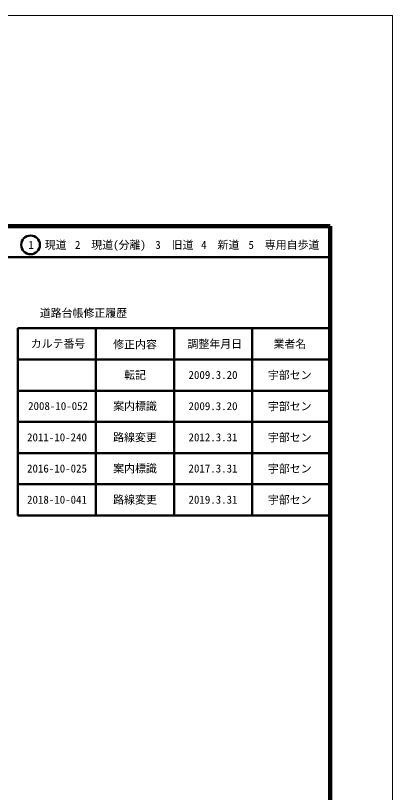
# Model space of a CAD drawing. Units: millimetres on the paper, enlarged 1000 times. Extents: x 0 to 700000, y -47500 to 447500.
# Drawn here: x 579219 to 700000, y 198357 to 447500 of the extents above; entities that cross this region are included whole.
import ezdxf
from ezdxf.enums import TextEntityAlignment as Align

# ---------------------------------------------------------------- set-up
doc = ezdxf.new("R2010")
doc.units = ezdxf.units.MM
doc.header["$LTSCALE"] = 1000
for name, color, linetype, lineweight in [('M-TTL', 2, 'Continuous', 50), ('M-TTL-FRAM', 7, 'Continuous', 50), ('S-TTL', 7, 'Continuous', 50), ('作業レイヤ1', 7, 'Continuous', 13)]:
    doc.layers.add(name, color=color, linetype=linetype, lineweight=lineweight)
doc.layers.add('S-TTL-TXT', color=7, linetype='Continuous')
doc.styles.add('ＭＳ ゴシック', font='')
doc.styles.get('ＭＳ ゴシック').set_extended_font_data('MS Gothic')

msp = doc.modelspace()

# ---------------------------------------------------------------- linework, layer by layer
at = {"layer": 'M-TTL'}
msp.add_line((580000, 347197), (580000, 287197), dxfattribs=at)
at = {"layer": 'M-TTL-FRAM'}
msp.add_circle((584031, 373958), 3000, dxfattribs=at)
at = {"layer": 'S-TTL', "color": 2, "lineweight": 140}
for p, q in [((680000, 380000), (40000, 380000)), ((680000, 380000), (40000, 380000)), ((680000, 20000), (680000, 380000)), ((680000, 20000), (680000, 380000))]:
    msp.add_line(p, q, dxfattribs=at)
at = {"layer": 'S-TTL'}
for p, q in [((40000, 370000), (680000, 370000)), ((40000, 370000), (680000, 370000)), ((605000, 347197), (605000, 287197)), ((605000, 347197), (605000, 287197)), ((630000, 347197), (630000, 287197)), ((630000, 347197), (630000, 287197)), ((655000, 347197), (655000, 287197)), ((655000, 347197), (655000, 287197)), ((580000, 337197), (680000, 337197)), ((580000, 337197), (680000, 337197)), ((580000, 327197), (680000, 327197)), ((580000, 327197), (680000, 327197)), ((580000, 317197), (680000, 317197)), ((580000, 317197), (680000, 317197)), ((580000, 307197), (680000, 307197)), ((580000, 307197), (680000, 307197)), ((580000, 297197), (680000, 297197)), ((580000, 297197), (680000, 297197))]:
    msp.add_line(p, q, dxfattribs=at)
at = {"layer": 'S-TTL', "color": 2}
for p, q in [((580000, 347197), (680000, 347197)), ((580000, 347197), (580000, 287197)), ((580000, 347197), (680000, 347197)), ((580000, 287197), (680000, 287197)), ((580000, 287197), (680000, 287197))]:
    msp.add_line(p, q, dxfattribs=at)
at = {"layer": 'S-TTL'}
msp.add_circle((584031, 373958), 3000, dxfattribs=at)
at = {"layer": '作業レイヤ1'}
msp.add_lwpolyline([(0, -47500), (700000, -47500), (700000, 447500), (0, 447500)], close=True, dxfattribs=at)

# ---------------------------------------------------------------- texts
at = {"layer": 'S-TTL-TXT', "style": 'ＭＳ ゴシック'}
for s, p in [('1\u3000現道', (589448, 373958)), ('1\u3000現道', (589448, 373958)), ('2\u3000現道(分離)', (609619, 373958)), ('2\u3000現道(分離)', (609619, 373958)), ('3\u3000旧道', (630121, 373958)), ('3\u3000旧道', (630121, 373958)), ('4\u3000新道', (644824, 373958)), ('4\u3000新道', (644824, 373958)), ('5\u3000専用自歩道', (665228, 373958)), ('5\u3000専用自歩道', (665228, 373958)), ('道路台帳修正履歴', (600968, 352113)), ('道路台帳修正履歴', (600968, 352113)), ('カルテ番号', (592839, 342277)), ('カルテ番号', (592839, 342277)), ('調整年月日', (643089, 342197)), ('調整年月日', (643089, 342197)), ('業者名', (667134, 342197)), ('業者名', (667134, 342197)), ('修正内容', (617509, 342023)), ('修正内容', (617509, 342023)), ('転記', (617500, 332245)), ('2009.3.20', (642500, 332245)), ('宇部セン', (667077, 332189)), ('案内標識', (617500, 322245)), ('2008-10-052', (592839, 322277)), ('2009.3.20', (642500, 322245)), ('宇部セン', (667077, 322189)), ('2011-10-240', (592500, 312245)), ('路線変更', (617500, 312245)), ('2012.3.31', (642500, 312245)), ('宇部セン', (667077, 312189)), ('2016-10-025', (592500, 302245)), ('案内標識', (617500, 302245)), ('2017.3.31', (642500, 302245)), ('宇部セン', (667077, 302189)), ('2018-10-041', (592500, 292245)), ('路線変更', (617500, 292245)), ('2019.3.31', (642500, 292245)), ('宇部セン', (667077, 292189))]:
    msp.add_text(s, height=2566, dxfattribs=at).set_placement(p, align=Align.MIDDLE_CENTER)

doc.saveas('drawing.dxf')
